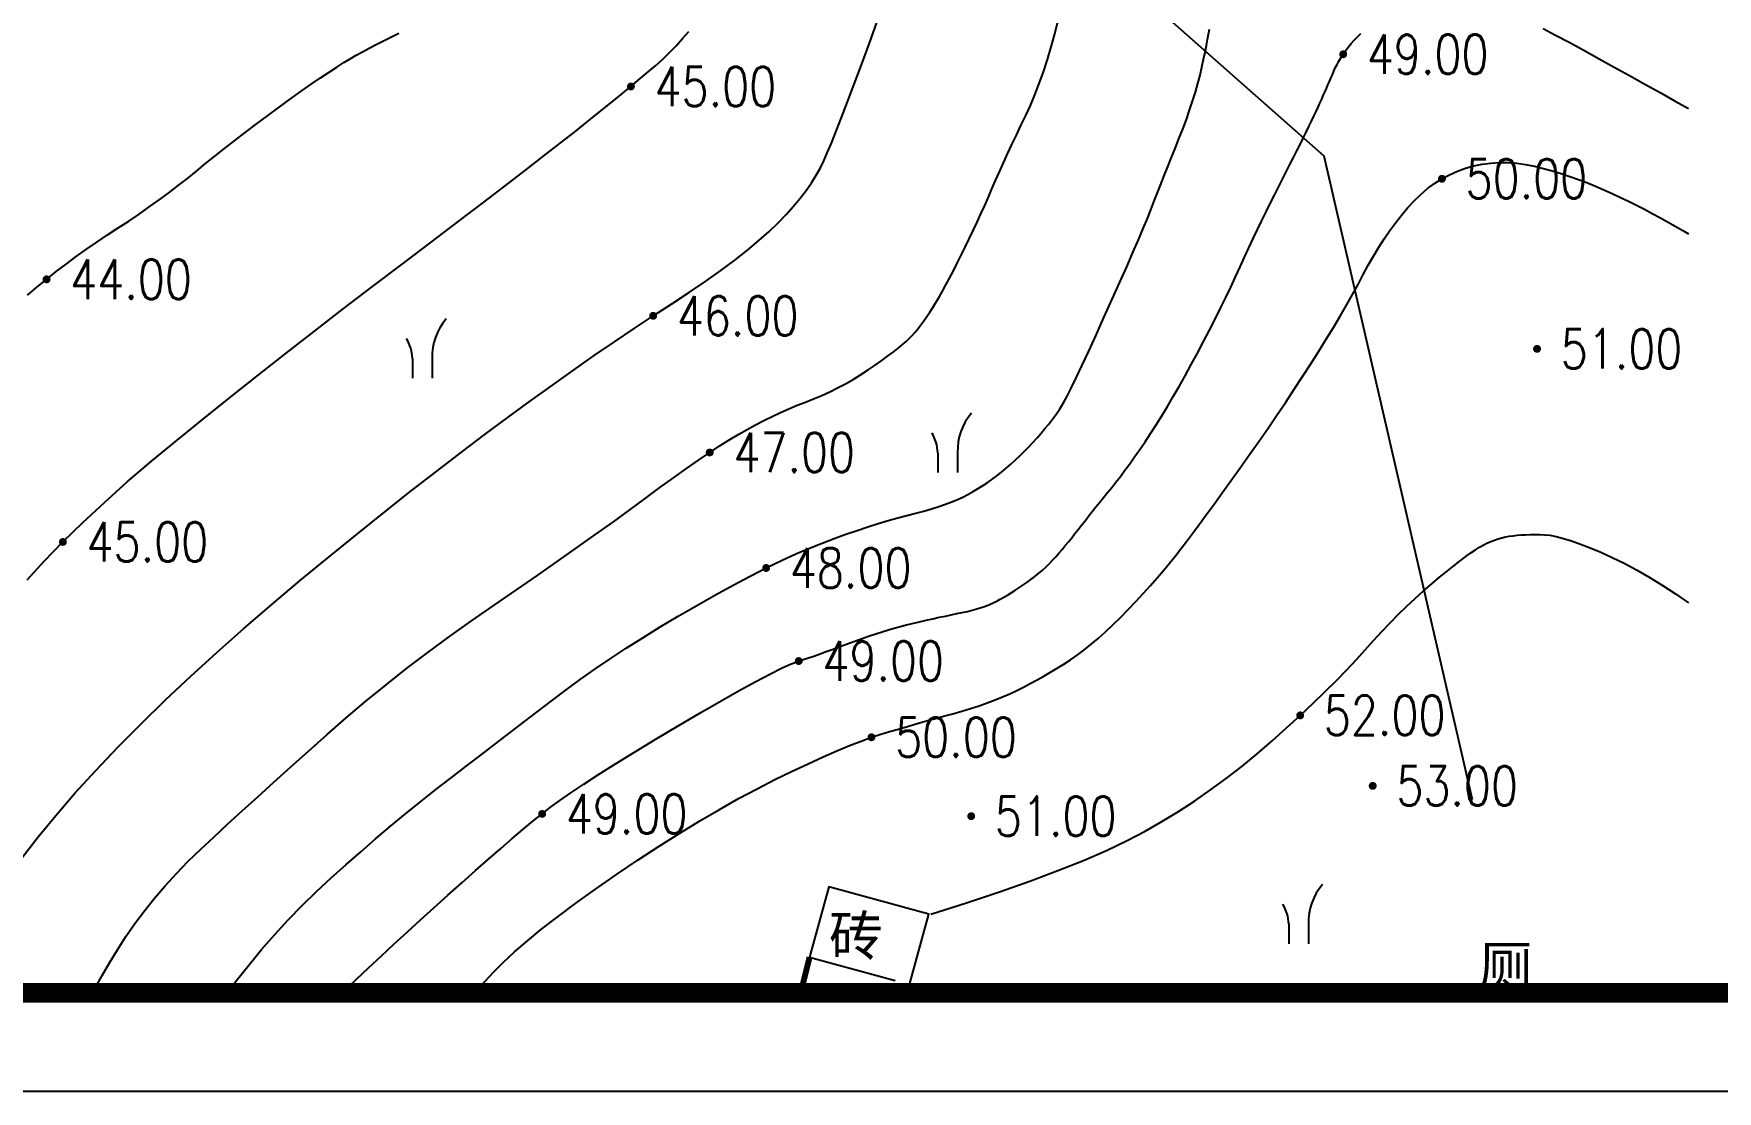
# Model space of a CAD drawing. Extents: x 39624947 to 39626627, y 3418539 to 3418836.
# Drawn here: x 39625217.5 to 39625302.9, y 3418539.2 to 3418592.9 of the extents above; entities that cross this region are included whole.
import ezdxf
from ezdxf.enums import TextEntityAlignment as Align

# ---------------------------------------------------------------- set-up
doc = ezdxf.new("R2010")
doc.units = 0
doc.layers.get('0').update_dxf_attribs({"linetype": 'CONTINUOUS'})
for name, color, linetype in [('GCD', 7, 'CONTINUOUS'), ('JMD', 6, 'CONTINUOUS'), ('PUB_TITLE', 4, 'CONTINUOUS'), ('PUB_WALL', 9, 'CONTINUOUS')]:
    doc.layers.add(name, color=color, linetype=linetype)
doc.styles.add('HZ', font='rs.shx', dxfattribs={"width": 0.8, "bigfont": 'hztxt.shx'})
doc.styles.add('等线体', font='simhei.ttf')

# ---------------------------------------------------------------- blocks, each defined once
blk = doc.blocks.new('GC246')
for p, q in [((-0.5, 1), (-0.5, 0)), ((0.5, 1), (0.5, 0))]:
    blk.add_line(p, q)
for centre, radius, start, end in [((3.404, 1.106), 2.906, 139.33124, 182.08867), ((-2.938, 0.813), 2.446, 4.37429, 29.0242)]:
    blk.add_arc(centre, radius, start, end)
blk = doc.blocks.new('GC200')
at = {"linetype": 'Continuous', "const_width": 0.2, "flags": 128}
blk.add_lwpolyline([(-0.1, 0, 1), (0.1, 0, 1)], format="xyb", close=True, dxfattribs=at)
blk = doc.blocks.new('111133333777777')
at = {"layer": 'PUB_WALL', "color": 252, "ltscale": 0.01}
blk.add_lwpolyline([(39623413.516, 3418571.839), (39623413.998, 3418572.241), (39623414.484, 3418572.638), (39623414.977, 3418573.029), (39623415.479, 3418573.413), (39623415.989, 3418573.792), (39623416.508, 3418574.164), (39623417.034, 3418574.53), (39623417.569, 3418574.89), (39623418.112, 3418575.244), (39623418.653, 3418575.596), (39623419.181, 3418575.951), (39623419.696, 3418576.308), (39623420.199, 3418576.667), (39623420.69, 3418577.029), (39623421.168, 3418577.394), (39623421.633, 3418577.761), (39623422.086, 3418578.131), (39623422.542, 3418578.506), (39623423.018, 3418578.89), (39623423.513, 3418579.282), (39623424.027, 3418579.682), (39623424.561, 3418580.091), (39623425.114, 3418580.508), (39623425.687, 3418580.934), (39623426.279, 3418581.368), (39623426.861, 3418581.79), (39623427.406, 3418582.179), (39623427.913, 3418582.536), (39623428.383, 3418582.859), (39623428.814, 3418583.15), (39623429.208, 3418583.408), (39623429.564, 3418583.633), (39623429.882, 3418583.826), (39623430.189, 3418584.003), (39623430.511, 3418584.183), (39623430.849, 3418584.365), (39623431.202, 3418584.55), (39623431.571, 3418584.738), (39623431.955, 3418584.928), (39623432.355, 3418585.121)], dxfattribs=at)
for points, elevation in [([(39623413.494, 3418557.392), (39623414.367, 3418558.345), (39623415.312, 3418559.319), (39623416.328, 3418560.312), (39623417.416, 3418561.326), (39623418.576, 3418562.36), (39623419.806, 3418563.414), (39623421.109, 3418564.488), (39623422.458, 3418565.576), (39623423.83, 3418566.672), (39623425.224, 3418567.776), (39623426.64, 3418568.888), (39623428.078, 3418570.008), (39623429.538, 3418571.135), (39623431.021, 3418572.271), (39623432.525, 3418573.414), (39623433.988, 3418574.522), (39623435.345, 3418575.553), (39623436.596, 3418576.506), (39623437.741, 3418577.382), (39623438.781, 3418578.181), (39623439.714, 3418578.901), (39623440.541, 3418579.545), (39623441.263, 3418580.111), (39623441.912, 3418580.625), (39623442.524, 3418581.113), (39623443.096, 3418581.574), (39623443.631, 3418582.009), (39623444.127, 3418582.418), (39623444.585, 3418582.801), (39623445.004, 3418583.158), (39623445.385, 3418583.488), (39623445.742, 3418583.811), (39623446.088, 3418584.145), (39623446.423, 3418584.49), (39623446.748, 3418584.846), (39623447.062, 3418585.214)], 45), ([(39623413.253, 3418543.316), (39623414.056, 3418544.362), (39623414.946, 3418545.447), (39623415.923, 3418546.571), (39623416.986, 3418547.734), (39623418.117, 3418548.919), (39623419.296, 3418550.109), (39623420.522, 3418551.306), (39623421.797, 3418552.509), (39623423.119, 3418553.717), (39623424.489, 3418554.931), (39623425.906, 3418556.151), (39623427.372, 3418557.377), (39623428.839, 3418558.581), (39623430.264, 3418559.737), (39623431.646, 3418560.845), (39623432.984, 3418561.904), (39623434.28, 3418562.914), (39623435.532, 3418563.876), (39623436.741, 3418564.789), (39623437.908, 3418565.654), (39623439.039, 3418566.479), (39623440.143, 3418567.274), (39623441.22, 3418568.038), (39623442.269, 3418568.771), (39623443.292, 3418569.474), (39623444.287, 3418570.146), (39623445.256, 3418570.787), (39623446.197, 3418571.397), (39623447.093, 3418571.982), (39623447.926, 3418572.547), (39623448.695, 3418573.091), (39623449.401, 3418573.615), (39623450.044, 3418574.118), (39623450.624, 3418574.601), (39623451.14, 3418575.063), (39623451.593, 3418575.505), (39623451.998, 3418575.932), (39623452.371, 3418576.349), (39623452.71, 3418576.756), (39623453.017, 3418577.153), (39623453.291, 3418577.541), (39623453.532, 3418577.919), (39623453.74, 3418578.287), (39623453.915, 3418578.645), (39623454.09, 3418579.047), (39623454.298, 3418579.548), (39623454.538, 3418580.147), (39623454.811, 3418580.844), (39623455.116, 3418581.64), (39623455.454, 3418582.534), (39623455.824, 3418583.526), (39623456.227, 3418584.617), (39623456.626, 3418585.714)], 46), ([(39623416.813, 3418536.453), (39623416.941, 3418536.687), (39623417.302, 3418537.324), (39623417.683, 3418537.973), (39623418.084, 3418538.636), (39623418.509, 3418539.301), (39623418.964, 3418539.958), (39623419.447, 3418540.606), (39623419.96, 3418541.247), (39623420.502, 3418541.879), (39623421.073, 3418542.504), (39623421.673, 3418543.12), (39623422.303, 3418543.728), (39623422.966, 3418544.348), (39623423.669, 3418544.998), (39623424.412, 3418545.68), (39623425.193, 3418546.392), (39623426.014, 3418547.135), (39623426.875, 3418547.909), (39623427.774, 3418548.714), (39623428.714, 3418549.55), (39623429.685, 3418550.397), (39623430.681, 3418551.237), (39623431.703, 3418552.069), (39623432.75, 3418552.893), (39623433.821, 3418553.71), (39623434.918, 3418554.519), (39623436.04, 3418555.32), (39623437.187, 3418556.114), (39623438.321, 3418556.89), (39623439.406, 3418557.638), (39623440.439, 3418558.357), (39623441.423, 3418559.048), (39623442.356, 3418559.711), (39623443.239, 3418560.345), (39623444.071, 3418560.951), (39623444.854, 3418561.529), (39623445.59, 3418562.073), (39623446.286, 3418562.577), (39623446.94, 3418563.043), (39623447.553, 3418563.469), (39623448.125, 3418563.856), (39623448.656, 3418564.204), (39623449.146, 3418564.513), (39623449.594, 3418564.782), (39623450.022, 3418565.026), (39623450.448, 3418565.259), (39623450.873, 3418565.48), (39623451.297, 3418565.689), (39623451.72, 3418565.887), (39623452.142, 3418566.073), (39623452.562, 3418566.248), (39623452.982, 3418566.411), (39623453.398, 3418566.575), (39623453.809, 3418566.75), (39623454.214, 3418566.936), (39623454.613, 3418567.135), (39623455.007, 3418567.345), (39623455.395, 3418567.566), (39623455.778, 3418567.799), (39623456.155, 3418568.044), (39623456.516, 3418568.288), (39623456.848, 3418568.52), (39623457.152, 3418568.739), (39623457.427, 3418568.945), (39623457.674, 3418569.138), (39623457.893, 3418569.318), (39623458.084, 3418569.486), (39623458.247, 3418569.641), (39623458.395, 3418569.796), (39623458.544, 3418569.962), (39623458.694, 3418570.141), (39623458.843, 3418570.331), (39623458.994, 3418570.533), (39623459.145, 3418570.747), (39623459.296, 3418570.973), (39623459.447, 3418571.21), (39623459.603, 3418571.465), (39623459.765, 3418571.741), (39623459.934, 3418572.039), (39623460.111, 3418572.359), (39623460.294, 3418572.701), (39623460.484, 3418573.065), (39623460.681, 3418573.451), (39623460.886, 3418573.858), (39623461.092, 3418574.277), (39623461.295, 3418574.696), (39623461.494, 3418575.116), (39623461.691, 3418575.537), (39623461.884, 3418575.958), (39623462.074, 3418576.38), (39623462.261, 3418576.803), (39623462.445, 3418577.226), (39623462.631, 3418577.655), (39623462.825, 3418578.094), (39623463.027, 3418578.543), (39623463.237, 3418579.002), (39623463.454, 3418579.472), (39623463.68, 3418579.952), (39623463.913, 3418580.442), (39623464.154, 3418580.942), (39623464.395, 3418581.46), (39623464.625, 3418582.003), (39623464.845, 3418582.571), (39623465.056, 3418583.165), (39623465.256, 3418583.783), (39623465.447, 3418584.426), (39623465.628, 3418585.094), (39623465.799, 3418585.787)], 47), ([(39623423.664, 3418536.453), (39623424.11, 3418537.053), (39623424.741, 3418537.859), (39623425.391, 3418538.645), (39623426.059, 3418539.411), (39623426.745, 3418540.158), (39623427.45, 3418540.884), (39623428.173, 3418541.59), (39623428.915, 3418542.277), (39623429.667, 3418542.948), (39623430.421, 3418543.609), (39623431.178, 3418544.26), (39623431.938, 3418544.901), (39623432.7, 3418545.531), (39623433.465, 3418546.15), (39623434.232, 3418546.76), (39623435.002, 3418547.358), (39623435.768, 3418547.948), (39623436.524, 3418548.527), (39623437.27, 3418549.098), (39623438.005, 3418549.66), (39623438.731, 3418550.212), (39623439.446, 3418550.754), (39623440.15, 3418551.288), (39623440.845, 3418551.812), (39623441.552, 3418552.334), (39623442.293, 3418552.86), (39623443.069, 3418553.39), (39623443.879, 3418553.924), (39623444.724, 3418554.463), (39623445.604, 3418555.005), (39623446.518, 3418555.552), (39623447.466, 3418556.102), (39623448.411, 3418556.635), (39623449.313, 3418557.129), (39623450.171, 3418557.583), (39623450.988, 3418557.998), (39623451.761, 3418558.374), (39623452.492, 3418558.71), (39623453.18, 3418559.007), (39623453.825, 3418559.265), (39623454.438, 3418559.495), (39623455.03, 3418559.709), (39623455.6, 3418559.907), (39623456.149, 3418560.089), (39623456.677, 3418560.255), (39623457.183, 3418560.406), (39623457.668, 3418560.54), (39623458.132, 3418560.659), (39623458.573, 3418560.77), (39623458.988, 3418560.883), (39623459.379, 3418560.998), (39623459.745, 3418561.114), (39623460.086, 3418561.232), (39623460.402, 3418561.352), (39623460.692, 3418561.473), (39623460.958, 3418561.596), (39623461.211, 3418561.724), (39623461.462, 3418561.861), (39623461.71, 3418562.006), (39623461.957, 3418562.16), (39623462.202, 3418562.322), (39623462.445, 3418562.493), (39623462.687, 3418562.673), (39623462.926, 3418562.861), (39623463.163, 3418563.057), (39623463.396, 3418563.259), (39623463.626, 3418563.467), (39623463.854, 3418563.682), (39623464.077, 3418563.903), (39623464.298, 3418564.13), (39623464.515, 3418564.363), (39623464.729, 3418564.603), (39623464.934, 3418564.84), (39623465.126, 3418565.066), (39623465.303, 3418565.282), (39623465.466, 3418565.487), (39623465.615, 3418565.682), (39623465.749, 3418565.865), (39623465.87, 3418566.038), (39623465.977, 3418566.2), (39623466.097, 3418566.408), (39623466.26, 3418566.717), (39623466.465, 3418567.127), (39623466.713, 3418567.638), (39623467.003, 3418568.251), (39623467.335, 3418568.966), (39623467.709, 3418569.781), (39623468.126, 3418570.698), (39623468.546, 3418571.63), (39623468.931, 3418572.491), (39623469.281, 3418573.281), (39623469.595, 3418573.999), (39623469.874, 3418574.646), (39623470.118, 3418575.223), (39623470.327, 3418575.728), (39623470.5, 3418576.162), (39623470.659, 3418576.567), (39623470.823, 3418576.985), (39623470.993, 3418577.416), (39623471.169, 3418577.86), (39623471.351, 3418578.317), (39623471.538, 3418578.787), (39623471.731, 3418579.27), (39623471.93, 3418579.767), (39623472.125, 3418580.263), (39623472.305, 3418580.748), (39623472.472, 3418581.221), (39623472.624, 3418581.682), (39623472.763, 3418582.131), (39623472.888, 3418582.568), (39623472.998, 3418582.993), (39623473.095, 3418583.406), (39623473.18, 3418583.799), (39623473.256, 3418584.162), (39623473.323, 3418584.497), (39623473.382, 3418584.804), (39623473.432, 3418585.081), (39623473.473, 3418585.33)], 48), ([(39623429.484, 3418536.453), (39623429.579, 3418536.548), (39623430.183, 3418537.126), (39623430.813, 3418537.716), (39623431.454, 3418538.313), (39623432.107, 3418538.917), (39623432.772, 3418539.527), (39623433.448, 3418540.144), (39623434.136, 3418540.768), (39623434.835, 3418541.399), (39623435.546, 3418542.036), (39623436.244, 3418542.657), (39623436.903, 3418543.237), (39623437.524, 3418543.776), (39623438.107, 3418544.274), (39623438.651, 3418544.732), (39623439.157, 3418545.149), (39623439.624, 3418545.525), (39623440.054, 3418545.86), (39623440.513, 3418546.201), (39623441.073, 3418546.591), (39623441.732, 3418547.032), (39623442.49, 3418547.522), (39623443.349, 3418548.063), (39623444.306, 3418548.654), (39623445.364, 3418549.295), (39623446.521, 3418549.987), (39623447.673, 3418550.665), (39623448.714, 3418551.267), (39623449.645, 3418551.793), (39623450.465, 3418552.242), (39623451.175, 3418552.615), (39623451.774, 3418552.912), (39623452.263, 3418553.133), (39623452.641, 3418553.278), (39623452.968, 3418553.386), (39623453.301, 3418553.499), (39623453.64, 3418553.616), (39623453.985, 3418553.738), (39623454.337, 3418553.864), (39623454.695, 3418553.994), (39623455.059, 3418554.128), (39623455.43, 3418554.267), (39623455.804, 3418554.405), (39623456.177, 3418554.536), (39623456.549, 3418554.66), (39623456.921, 3418554.778), (39623457.292, 3418554.889), (39623457.662, 3418554.993), (39623458.032, 3418555.09), (39623458.4, 3418555.181), (39623458.763, 3418555.266), (39623459.112, 3418555.347), (39623459.448, 3418555.423), (39623459.771, 3418555.495), (39623460.081, 3418555.562), (39623460.379, 3418555.625), (39623460.663, 3418555.684), (39623460.935, 3418555.739), (39623461.194, 3418555.793), (39623461.442, 3418555.853), (39623461.678, 3418555.918), (39623461.903, 3418555.988), (39623462.117, 3418556.063), (39623462.319, 3418556.143), (39623462.51, 3418556.228), (39623462.689, 3418556.319), (39623462.865, 3418556.415), (39623463.045, 3418556.517), (39623463.229, 3418556.626), (39623463.418, 3418556.741), (39623463.611, 3418556.862), (39623463.808, 3418556.99), (39623464.01, 3418557.124), (39623464.216, 3418557.264), (39623464.421, 3418557.41), (39623464.62, 3418557.561), (39623464.812, 3418557.716), (39623464.998, 3418557.876), (39623465.178, 3418558.041), (39623465.351, 3418558.211), (39623465.518, 3418558.386), (39623465.678, 3418558.565), (39623465.837, 3418558.749), (39623465.997, 3418558.938), (39623466.158, 3418559.132), (39623466.322, 3418559.331), (39623466.487, 3418559.535), (39623466.653, 3418559.743), (39623466.822, 3418559.956), (39623466.992, 3418560.174), (39623467.166, 3418560.397), (39623467.344, 3418560.624), (39623467.528, 3418560.856), (39623467.716, 3418561.093), (39623467.909, 3418561.334), (39623468.107, 3418561.58), (39623468.31, 3418561.83), (39623468.518, 3418562.084), (39623468.733, 3418562.352), (39623468.957, 3418562.641), (39623469.189, 3418562.951), (39623469.43, 3418563.281), (39623469.68, 3418563.633), (39623469.939, 3418564.006), (39623470.207, 3418564.401), (39623470.483, 3418564.816), (39623470.766, 3418565.252), (39623471.053, 3418565.71), (39623471.345, 3418566.188), (39623471.641, 3418566.688), (39623471.941, 3418567.209), (39623472.245, 3418567.75), (39623472.554, 3418568.313), (39623472.866, 3418568.897), (39623473.176, 3418569.486), (39623473.474, 3418570.062), (39623473.761, 3418570.626), (39623474.037, 3418571.178), (39623474.301, 3418571.719), (39623474.554, 3418572.246), (39623474.796, 3418572.762), (39623475.027, 3418573.266), (39623475.251, 3418573.758), (39623475.474, 3418574.24), (39623475.695, 3418574.712), (39623475.914, 3418575.173), (39623476.131, 3418575.623), (39623476.347, 3418576.063), (39623476.561, 3418576.493), (39623476.774, 3418576.912), (39623476.982, 3418577.319), (39623477.182, 3418577.714), (39623477.375, 3418578.094), (39623477.561, 3418578.462), (39623477.739, 3418578.816), (39623477.91, 3418579.157), (39623478.073, 3418579.484), (39623478.229, 3418579.798), (39623478.377, 3418580.098), (39623478.517, 3418580.383), (39623478.647, 3418580.653), (39623478.769, 3418580.907), (39623478.882, 3418581.146), (39623478.987, 3418581.369), (39623479.083, 3418581.577), (39623479.17, 3418581.77), (39623479.252, 3418581.955), (39623479.333, 3418582.137), (39623479.412, 3418582.318), (39623479.49, 3418582.496), (39623479.566, 3418582.672), (39623479.641, 3418582.847), (39623479.714, 3418583.019), (39623479.786, 3418583.189), (39623479.862, 3418583.359), (39623479.948, 3418583.531), (39623480.043, 3418583.704), (39623480.148, 3418583.879), (39623480.262, 3418584.055), (39623480.386, 3418584.233), (39623480.519, 3418584.412), (39623480.662, 3418584.593), (39623480.815, 3418584.772), (39623480.98, 3418584.947), (39623481.155, 3418585.116)], 49), ([(39623490.41, 3418585.36), (39623491.033, 3418585.03), (39623491.717, 3418584.662), (39623492.462, 3418584.255), (39623493.238, 3418583.828), (39623494.013, 3418583.4), (39623494.787, 3418582.97), (39623495.561, 3418582.54), (39623496.334, 3418582.108), (39623497.107, 3418581.675), (39623497.77, 3418581.302)], 49), ([(39623470.571, 3418586.591), (39623479.28, 3418578.91)], 51.487), ([(39623436.174, 3418536.453), (39623436.297, 3418536.582), (39623436.74, 3418537.047), (39623437.181, 3418537.517), (39623437.663, 3418538.006), (39623438.229, 3418538.532), (39623438.88, 3418539.094), (39623439.614, 3418539.692), (39623440.433, 3418540.327), (39623441.336, 3418540.997), (39623442.323, 3418541.704), (39623443.394, 3418542.447), (39623444.493, 3418543.189), (39623445.566, 3418543.89), (39623446.612, 3418544.552), (39623447.63, 3418545.174), (39623448.622, 3418545.756), (39623449.587, 3418546.298), (39623450.525, 3418546.8), (39623451.436, 3418547.263), (39623452.306, 3418547.686), (39623453.118, 3418548.07), (39623453.874, 3418548.416), (39623454.574, 3418548.723), (39623455.216, 3418548.991), (39623455.802, 3418549.221), (39623456.331, 3418549.411), (39623456.804, 3418549.563), (39623457.249, 3418549.696), (39623457.698, 3418549.828), (39623458.15, 3418549.959), (39623458.604, 3418550.09), (39623459.062, 3418550.22), (39623459.523, 3418550.349), (39623459.987, 3418550.478), (39623460.454, 3418550.607), (39623460.915, 3418550.737), (39623461.36, 3418550.873), (39623461.789, 3418551.013), (39623462.203, 3418551.158), (39623462.601, 3418551.308), (39623462.984, 3418551.463), (39623463.351, 3418551.622), (39623463.702, 3418551.787), (39623464.046, 3418551.957), (39623464.388, 3418552.134), (39623464.729, 3418552.318), (39623465.069, 3418552.509), (39623465.408, 3418552.707), (39623465.746, 3418552.911), (39623466.084, 3418553.122), (39623466.42, 3418553.34), (39623466.759, 3418553.574), (39623467.107, 3418553.832), (39623467.462, 3418554.114), (39623467.825, 3418554.421), (39623468.196, 3418554.752), (39623468.575, 3418555.107), (39623468.961, 3418555.487), (39623469.355, 3418555.891), (39623469.746, 3418556.303), (39623470.12, 3418556.707), (39623470.478, 3418557.103), (39623470.82, 3418557.491), (39623471.145, 3418557.871), (39623471.455, 3418558.244), (39623471.749, 3418558.608), (39623472.026, 3418558.965), (39623472.309, 3418559.337), (39623472.619, 3418559.75), (39623472.955, 3418560.204), (39623473.318, 3418560.697), (39623473.708, 3418561.232), (39623474.124, 3418561.806), (39623474.568, 3418562.421), (39623475.038, 3418563.076), (39623475.516, 3418563.75), (39623475.986, 3418564.42), (39623476.448, 3418565.086), (39623476.9, 3418565.748), (39623477.343, 3418566.406), (39623477.778, 3418567.061), (39623478.203, 3418567.712), (39623478.62, 3418568.358), (39623479.022, 3418568.993), (39623479.404, 3418569.608), (39623479.766, 3418570.203), (39623480.108, 3418570.778), (39623480.431, 3418571.333), (39623480.733, 3418571.867), (39623481.015, 3418572.382), (39623481.277, 3418572.876), (39623481.533, 3418573.353), (39623481.797, 3418573.815), (39623482.068, 3418574.263), (39623482.347, 3418574.695), (39623482.634, 3418575.112), (39623482.928, 3418575.515), (39623483.23, 3418575.903), (39623483.539, 3418576.276), (39623483.859, 3418576.627), (39623484.192, 3418576.949), (39623484.539, 3418577.241), (39623484.898, 3418577.505), (39623485.271, 3418577.74), (39623485.656, 3418577.946), (39623486.055, 3418578.122), (39623486.468, 3418578.27), (39623486.889, 3418578.388), (39623487.314, 3418578.476), (39623487.745, 3418578.534), (39623488.179, 3418578.562), (39623488.619, 3418578.56), (39623489.063, 3418578.528), (39623489.511, 3418578.466), (39623489.965, 3418578.374), (39623490.418, 3418578.262), (39623490.868, 3418578.139), (39623491.314, 3418578.006), (39623491.756, 3418577.862), (39623492.194, 3418577.708), (39623492.629, 3418577.543), (39623493.059, 3418577.368), (39623493.486, 3418577.182), (39623493.908, 3418576.99), (39623494.325, 3418576.795), (39623494.736, 3418576.597), (39623495.142, 3418576.396), (39623495.542, 3418576.192), (39623495.937, 3418575.985), (39623496.327, 3418575.775), (39623496.711, 3418575.562), (39623497.095, 3418575.343), (39623497.483, 3418575.115), (39623497.77, 3418574.943)], 50), ([(39623479.28, 3418578.91), (39623486.812, 3418546.256)], 51.487), ([(39623459.347, 3418540.432), (39623461.148, 3418541.007), (39623462.822, 3418541.567), (39623464.37, 3418542.114), (39623465.792, 3418542.648), (39623467.087, 3418543.168), (39623468.257, 3418543.675), (39623469.3, 3418544.168), (39623470.216, 3418544.647), (39623471.063, 3418545.132), (39623471.898, 3418545.643), (39623472.721, 3418546.177), (39623473.532, 3418546.737), (39623474.33, 3418547.322), (39623475.116, 3418547.932), (39623475.89, 3418548.566), (39623476.652, 3418549.226), (39623477.386, 3418549.886), (39623478.08, 3418550.522), (39623478.733, 3418551.135), (39623479.344, 3418551.725), (39623479.914, 3418552.291), (39623480.443, 3418552.833), (39623480.931, 3418553.352), (39623481.377, 3418553.847), (39623481.803, 3418554.323), (39623482.227, 3418554.782), (39623482.65, 3418555.224), (39623483.073, 3418555.651), (39623483.494, 3418556.061), (39623483.914, 3418556.454), (39623484.333, 3418556.832), (39623484.751, 3418557.193), (39623485.154, 3418557.53), (39623485.529, 3418557.838), (39623485.875, 3418558.115), (39623486.192, 3418558.363), (39623486.481, 3418558.58), (39623486.742, 3418558.767), (39623486.973, 3418558.924), (39623487.177, 3418559.051), (39623487.366, 3418559.157), (39623487.555, 3418559.254), (39623487.743, 3418559.339), (39623487.932, 3418559.415), (39623488.121, 3418559.479), (39623488.31, 3418559.534), (39623488.499, 3418559.578), (39623488.687, 3418559.611), (39623488.88, 3418559.637), (39623489.082, 3418559.658), (39623489.292, 3418559.674), (39623489.511, 3418559.685), (39623489.738, 3418559.691), (39623489.974, 3418559.693), (39623490.219, 3418559.69), (39623490.472, 3418559.682), (39623490.751, 3418559.655), (39623491.073, 3418559.594), (39623491.437, 3418559.501), (39623491.845, 3418559.374), (39623492.295, 3418559.213), (39623492.787, 3418559.019), (39623493.323, 3418558.792), (39623493.901, 3418558.532), (39623494.509, 3418558.236), (39623495.135, 3418557.904), (39623495.778, 3418557.534), (39623496.439, 3418557.128), (39623497.117, 3418556.684), (39623497.77, 3418556.232)], 52)]:
    blk.add_lwpolyline(points, dxfattribs=dict(at, elevation=elevation))
ref = blk.add_blockref('GC200', (39623480.262, 3418584.055, 49), dxfattribs=at)
ref.add_attrib('height', '49.00', dxfattribs={"layer": 'GCD', "linetype": 'Continuous', "height": 2, "style": 'HZ', "width": 0.8}).set_placement((39623481.462, 3418584.055, 49), align=Align.MIDDLE_LEFT)
ref = blk.add_blockref('GC200', (39623444.127, 3418582.418, 45), dxfattribs=at)
ref.add_attrib('height', '45.00', dxfattribs={"layer": 'GCD', "linetype": 'Continuous', "height": 2, "style": 'HZ', "width": 0.8}).set_placement((39623445.327, 3418582.418, 45), align=Align.MIDDLE_LEFT)
ref = blk.add_blockref('GC200', (39623485.271, 3418577.74, 50), dxfattribs=at)
ref.add_attrib('height', '50.00', dxfattribs={"layer": 'GCD', "linetype": 'Continuous', "height": 2, "style": 'HZ', "width": 0.8}).set_placement((39623486.471, 3418577.74, 50), align=Align.MIDDLE_LEFT)
ref = blk.add_blockref('GC200', (39623414.484, 3418572.638, 44), dxfattribs=at)
ref.add_attrib('height', '44.00', dxfattribs={"layer": 'GCD', "linetype": 'Continuous', "height": 2, "style": 'HZ', "width": 0.8}).set_placement((39623415.684, 3418572.638, 44), align=Align.MIDDLE_LEFT)
ref = blk.add_blockref('GC200', (39623445.256, 3418570.787, 46), dxfattribs=at)
ref.add_attrib('height', '46.00', dxfattribs={"layer": 'GCD', "linetype": 'Continuous', "height": 2, "style": 'HZ', "width": 0.8}).set_placement((39623446.456, 3418570.787, 46), align=Align.MIDDLE_LEFT)
for p in [(39623433.55, 3418567.63, 51.487), (39623460.201, 3418562.847, 51.487), (39623478.006, 3418538.941, 51.487)]:
    blk.add_blockref('GC246', p, dxfattribs=at)
ref = blk.add_blockref('GC200', (39623490.095, 3418569.112, 51), dxfattribs=at)
ref.add_attrib('height', '51.00', dxfattribs={"layer": 'GCD', "linetype": 'Continuous', "height": 2, "style": 'HZ', "width": 0.8}).set_placement((39623491.295, 3418569.112, 51), align=Align.MIDDLE_LEFT)
ref = blk.add_blockref('GC200', (39623448.125, 3418563.856, 47), dxfattribs=at)
ref.add_attrib('height', '47.00', dxfattribs={"layer": 'GCD', "linetype": 'Continuous', "height": 2, "style": 'HZ', "width": 0.8}).set_placement((39623449.325, 3418563.856, 47), align=Align.MIDDLE_LEFT)
ref = blk.add_blockref('GC200', (39623415.312, 3418559.319, 45), dxfattribs=at)
ref.add_attrib('height', '45.00', dxfattribs={"layer": 'GCD', "linetype": 'Continuous', "height": 2, "style": 'HZ', "width": 0.8}).set_placement((39623416.512, 3418559.319, 45), align=Align.MIDDLE_LEFT)
ref = blk.add_blockref('GC200', (39623450.988, 3418557.998, 48), dxfattribs=at)
ref.add_attrib('height', '48.00', dxfattribs={"layer": 'GCD', "linetype": 'Continuous', "height": 2, "style": 'HZ', "width": 0.8}).set_placement((39623452.188, 3418557.998, 48), align=Align.MIDDLE_LEFT)
ref = blk.add_blockref('GC200', (39623452.641, 3418553.278, 49), dxfattribs=at)
ref.add_attrib('height', '49.00', dxfattribs={"layer": 'GCD', "linetype": 'Continuous', "height": 2, "style": 'HZ', "width": 0.8}).set_placement((39623453.841, 3418553.278, 49), align=Align.MIDDLE_LEFT)
ref = blk.add_blockref('GC200', (39623478.08, 3418550.522, 52), dxfattribs=at)
ref.add_attrib('height', '52.00', dxfattribs={"layer": 'GCD', "linetype": 'Continuous', "height": 2, "style": 'HZ', "width": 0.8}).set_placement((39623479.28, 3418550.522, 52), align=Align.MIDDLE_LEFT)
ref = blk.add_blockref('GC200', (39623456.331, 3418549.411, 50), dxfattribs=at)
ref.add_attrib('height', '50.00', dxfattribs={"layer": 'GCD', "linetype": 'Continuous', "height": 2, "style": 'HZ', "width": 0.8}).set_placement((39623457.531, 3418549.411, 50), align=Align.MIDDLE_LEFT)
ref = blk.add_blockref('GC200', (39623481.758, 3418546.946, 53), dxfattribs=at)
ref.add_attrib('height', '53.00', dxfattribs={"layer": 'GCD', "linetype": 'Continuous', "height": 2, "style": 'HZ', "width": 0.8}).set_placement((39623482.958, 3418546.946, 53), align=Align.MIDDLE_LEFT)
ref = blk.add_blockref('GC200', (39623439.624, 3418545.525, 49), dxfattribs=at)
ref.add_attrib('height', '49.00', dxfattribs={"layer": 'GCD', "linetype": 'Continuous', "height": 2, "style": 'HZ', "width": 0.8}).set_placement((39623440.824, 3418545.525, 49), align=Align.MIDDLE_LEFT)
ref = blk.add_blockref('GC200', (39623461.391, 3418545.408, 51), dxfattribs=at)
ref.add_attrib('height', '51.00', dxfattribs={"layer": 'GCD', "linetype": 'Continuous', "height": 2, "style": 'HZ', "width": 0.8}).set_placement((39623462.591, 3418545.408, 51), align=Align.MIDDLE_LEFT)

msp = doc.modelspace()

# ---------------------------------------------------------------- linework, layer by layer
at = {"layer": 'JMD', "linetype": 'Continuous', "elevation": 51.487, "flags": 128}
msp.add_lwpolyline([(39625261.975, 3418544.702), (39625262.935, 3418548.223), (39625257.863, 3418549.606), (39625256.89, 3418546.036), (39625261.235, 3418544.852)], dxfattribs=at)
at = {"layer": 'JMD', "linetype": 'Continuous', "const_width": 0.3, "elevation": 51.487, "flags": 128}
msp.add_lwpolyline([(39625256.89, 3418546.036), (39625256.89, 3418546.036), (39625256.365, 3418543.949)], dxfattribs=at)
at = {"layer": 'PUB_TITLE'}
msp.add_lwpolyline([(39624946.862, 3418539.229), (39625366.862, 3418539.229), (39625366.862, 3418836.229), (39624946.862, 3418836.229)], close=True, dxfattribs=at)
at = {"layer": 'PUB_TITLE', "const_width": 1}
msp.add_lwpolyline([(39624951.862, 3418544.229), (39625361.862, 3418544.229), (39625361.862, 3418831.229), (39624951.862, 3418831.229)], close=True, dxfattribs=at)

# ---------------------------------------------------------------- block references
at = {"linetype": 'Continuous'}
msp.add_blockref('111133333777777', (1803.698, 7.776), dxfattribs=at)

# ---------------------------------------------------------------- texts
at = {"layer": 'JMD', "linetype": 'Continuous', "style": '等线体'}
msp.add_text('砖', height=2, dxfattribs=at).set_placement((39625260.605, 3418547.129, 51.487), align=Align.MIDDLE_RIGHT)
msp.add_text('厕', height=2, dxfattribs=at).set_placement((39625292.194, 3418545.574, 51.487), align=Align.MIDDLE)

doc.saveas('drawing.dxf')
